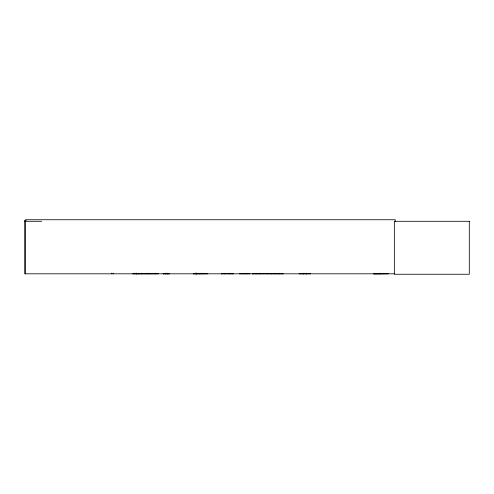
<?xml version="1.0" encoding="UTF-8"?>
<svg xmlns="http://www.w3.org/2000/svg" width="494" height="494" viewBox="0 0 494 494"><rect width="100%" height="100%" fill="white"/><g stroke="black" fill="none" stroke-linecap="round" stroke-linejoin="round"><path stroke-width="0.74" d="M299.111 273.812L310.467 273.769M196.161 273.756L196.112 273.262M132.806 273.812L158.234 273.769M163.347 273.756L163.323 273.373M169.356 273.812L169.288 273.373L169.22 273.812L163.267 273.756M193.333 273.812L207.813 273.756M252.243 273.812L264.08 273.756M138.777 273.744L138.765 273.373M163.489 273.769L163.594 273.41M249.766 273.756L239.59 273.781M306.089 273.756L306.113 273.41L306.144 273.812M252.477 273.756L252.52 273.41M221.349 273.756L226.585 273.756M221.578 273.756L221.621 273.41M146.977 273.756L147.021 273.41M138.931 273.756L138.975 273.41L139.024 273.812M142.717 273.756L142.766 273.41L142.815 273.812M26.244 220.299L24.7 220.299L24.7 273.812L394.447 273.812M24.7 221.293L41.644 221.293M141.364 273.466L155.499 273.466M239.602 273.466L249.495 273.466M388 273.577L373.637 273.8L388 273.787L387.988 273.392M141.346 273.608L155.517 273.608M239.584 273.608L249.513 273.596M373.637 273.682L388 273.682M233.18 273.793L227.919 273.756M283.05 273.793L264.241 273.756L264.185 273.373M232.927 273.756L232.884 273.41L232.841 273.812M193.932 273.756L193.889 273.41M163.613 273.756L163.631 273.373M258.251 273.756L258.214 273.41L258.177 273.812M199.31 273.744L199.366 273.373M199.415 273.744L199.434 273.373M193.759 273.744L193.852 273.373M168.892 273.744L168.905 273.373M282.821 273.756L282.784 273.41M277.251 273.756L277.288 273.373M277.023 273.744L276.973 273.373M201.552 273.756L201.546 273.262M310.306 273.756L310.275 273.41M303.501 273.756L303.47 273.41M395.219 221.293L395.219 219.744L25.571 219.744L25.571 273.812M383.912 273.373L383.912 273.812M380.077 273.262L380.077 273.812M379.8 273.262L379.8 273.812M375.965 273.373L375.965 273.812M310.244 273.373L310.244 273.812M306.508 273.262L306.508 273.812M306.274 273.262L306.274 273.812M303.446 273.373L303.446 273.812M303.316 273.262L303.316 273.812M303.081 273.262L303.081 273.812M299.339 273.373L299.339 273.812M282.747 273.373L282.747 273.812M279.357 273.262L279.357 273.812M279.153 273.262L279.153 273.812M275.109 273.262L275.109 273.812M274.911 273.262L274.911 273.812M271.515 273.373L271.515 273.812M271.089 273.373L271.089 273.812M267.322 273.262L267.322 273.812M267.081 273.262L267.081 273.812M263.79 273.373L263.79 273.812M260.455 273.262L260.455 273.812M260.264 273.262L260.264 273.812M256.09 273.262L256.09 273.812M255.892 273.262L255.892 273.812M252.558 273.373L252.558 273.812M249.822 273.373L249.822 273.812M246.926 273.262L246.926 273.812M246.685 273.262L246.685 273.812M242.918 273.373L242.918 273.812M229.735 273.262L229.735 273.812M229.562 273.262L229.562 273.812M227.833 273.373L227.833 273.812M226.672 273.373L226.672 273.812M224.937 273.262L224.937 273.812M224.764 273.262L224.764 273.812M221.664 273.373L221.664 273.812M207.56 273.373L207.56 273.812M204.88 273.373L204.88 273.812M203.997 273.262L203.997 273.812M203.781 273.262L203.781 273.812M202.67 273.373L202.67 273.812M201.348 273.262L201.305 273.812M200.194 273.262L200.194 273.812M199.977 273.262L199.977 273.812M199.261 273.373L199.261 273.812M197.174 273.262L197.174 273.812M196.976 273.262L196.976 273.812M196.692 273.151L196.692 273.812M196.408 273.373L196.408 273.812M196.242 273.151L196.242 273.812M195.92 273.262L196.013 273.812M195.815 273.262L195.815 273.812M195.142 273.151L195.142 273.812M193.71 273.373L193.71 273.812M193.642 273.373L193.642 273.812M168.843 273.373L168.843 273.812M167.293 273.262L167.293 273.812M167.176 273.262L167.176 273.812M167.096 273.262L167.096 273.812M166.984 273.262L166.984 273.812M165.583 273.262L165.583 273.812M165.496 273.262L165.496 273.812M165.391 273.262L165.391 273.812M165.299 273.262L165.299 273.812M163.773 273.373L163.773 273.812M163.187 273.373L163.187 273.812M157.858 273.373L157.858 273.812M155.24 273.262L155.24 273.812M155.11 273.262L155.11 273.812M154.042 273.373L154.042 273.812M150.886 273.373L150.886 273.812M149.818 273.262L149.818 273.812L149.799 273.373M149.688 273.262L149.688 273.812M147.193 273.262L147.193 273.812M147.064 273.262L147.07 273.812M146.008 273.373L146.008 273.812M141.759 273.262L141.759 273.812M141.63 273.262L141.63 273.812M138.826 273.373L138.826 273.812M136.764 273.262L136.764 273.812M136.659 273.262L136.659 273.812M136.566 273.262L136.566 273.812M136.461 273.262L136.461 273.812M136.109 273.151L136.109 273.812M134.566 273.151L134.566 273.812M133.244 273.812L133.114 273.373M113.046 273.151L113.046 273.812M111.496 273.151L111.496 273.812M469.3 221.293L394.348 221.293L394.348 274.256L469.3 274.256L469.3 221.293"/></g></svg>
